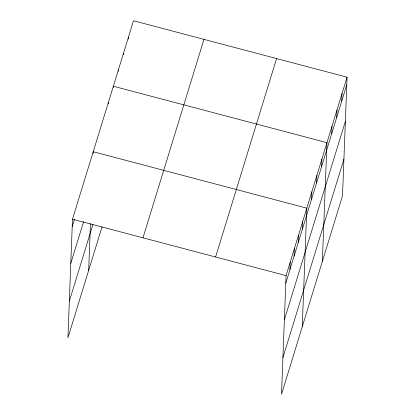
<?xml version="1.0" encoding="UTF-8"?>
<svg xmlns="http://www.w3.org/2000/svg" width="415" height="415" viewBox="0 0 415 415"><rect width="100%" height="100%" fill="white"/><g stroke="black" fill="none" stroke-linecap="round" stroke-linejoin="round"><path stroke-width="0.62" d="M347.07 77.19L286.075 275.627L281.515 394.25L342.51 195.813L347.07 77.19L133.485 20.75L72.49 219.187L67.93 337.81L102.09 226.689M88.67 270.341L90.465 223.592M93.152 153.591L93.225 151.719L306.815 208.159L302.255 326.781M108.274 103.854L108.32 102.604M113.305 87.482L113.357 86.237L326.942 142.672L322.382 261.294M118.337 71.11L118.389 69.865M123.369 54.739L123.421 53.494M128.38 38.994L128.453 37.122M289.935 269.626L290.22 262.135M294.079 256.128L294.37 248.637M298.229 242.635L298.515 235.144M302.379 229.142L302.665 221.651M311.556 199.278L311.847 191.787M316.588 182.906L316.878 175.415M321.62 166.534L321.91 159.044M331.684 133.791L331.974 126.3M336.715 117.419L337.006 109.928M341.747 101.053L342.038 93.562M72.2 226.678L74.461 219.317M70.794 263.354L83.612 221.646M69.341 301.14L92.872 224.572M142.973 237.811L203.967 39.373M215.593 256.999L276.587 58.562M285.785 283.118L346.779 84.681M284.379 319.789L345.373 121.351M282.926 357.574L343.921 159.137M72.49 219.187L286.075 275.627"/></g></svg>
